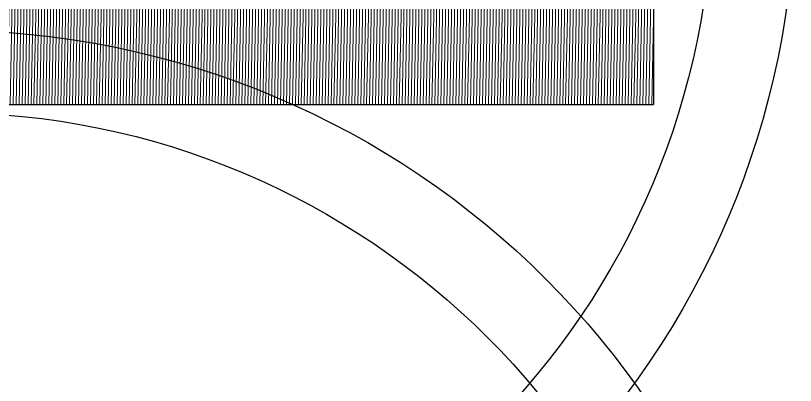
# Model space of a CAD drawing. Header units: metres. Extents: x -325 to 301, y -147 to 149.
# Drawn here: x 64.424 to 66.091, y 25.949 to 26.741 of the extents above; entities that cross this region are included whole.
import ezdxf

# ---------------------------------------------------------------- set-up
doc = ezdxf.new("R2010")
doc.units = ezdxf.units.M
doc.layers.add('-AUX-QAD', color=5, linetype='Continuous', plot=False)
doc.layers.add('02-L-AUX', color=2, linetype='Continuous', plot=False)
doc.layers.add('1-SECCIÓ', color=1, linetype='Continuous')
doc.layers.add('3-TR Seleccionat', color=44, linetype='Continuous', lineweight=0)

msp = doc.modelspace()

# ---------------------------------------------------------------- hatches: boundary and pattern name
at = {"layer": '3-TR Seleccionat'}
h = msp.add_hatch(dxfattribs=at)
h.set_pattern_fill('ANSI31', color=256, scale=0.002, angle=223.8682194563586, style=0)
h.set_pattern_definition([(268.8682194563586, (428200.4689024796, -659394.9144388171), (-0.006348761178338337, 0.0001254252782496586), [])])
h.paths.add_polyline_path([(62.78800549926113, 26.77150137562819), (62.78800549926113, 26.55036717461917), (65.78835538501548, 26.55036717461917), (65.78835538501548, 26.77206286827484), (64.70055878883137, 26.77206286827484), (64.18046430074493, 26.77206286827484)])

# ---------------------------------------------------------------- linework, layer by layer
at = {"layer": '-AUX-QAD'}
for centre, radius in [((64.2702327943879, 27.0186477602675), 1.820887697150468), ((64.2702327943879, 27.0186477602675), 1.644287805263133), ((64.2702327943879, 24.88887729979487), 1.820887697150468), ((64.2702327943879, 24.88887729979487), 1.644287805263133)]:
    msp.add_circle(centre, radius, dxfattribs=at)
at = {"layer": '02-L-AUX'}
msp.add_lwpolyline([(62.78800549926113, 26.55036717461917), (65.78775224708976, 26.55036717461917)], dxfattribs=at)
at = {"layer": '1-SECCIÓ'}
msp.add_line((65.78800549926113, 27.25036717461917), (65.78800549926113, 26.55036717461917), dxfattribs=at)
msp.add_line((65.78800549926113, 27.25036717461917), (65.78800549926113, 26.55036717461917), dxfattribs=at)

doc.saveas('drawing.dxf')
